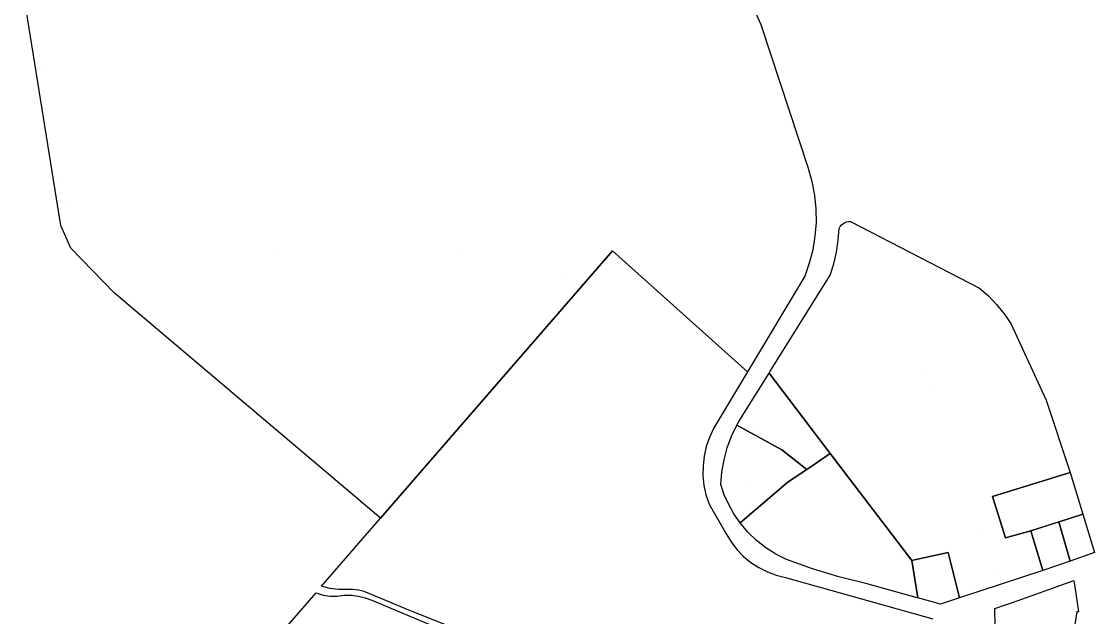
# Model space of a CAD drawing. Header units: millimetres. Extents: x 522658 to 553925, y 7796479 to 7820139.
# Drawn here: x 544748 to 545425, y 7811076 to 7811452 of the extents above; entities that cross this region are included whole.
import ezdxf

# ---------------------------------------------------------------- set-up
doc = ezdxf.new("R2010")
doc.units = ezdxf.units.MM
doc.layers.add('ZONA RESIDENCIAL 2 (ZR_2)', color=2, linetype='Continuous')

msp = doc.modelspace()

# ---------------------------------------------------------------- linework, layer by layer
at = {"layer": 'ZONA RESIDENCIAL 2 (ZR_2)'}
for points in [[(545200.55, 7811481.6), (545214.84, 7811449.85), (545244.69, 7811359.36), (545247.03, 7811350.99), (545248.62, 7811342.45), (545249.47, 7811333.8), (545249.57, 7811325.11), (545248.9, 7811316.45), (545247.49, 7811307.88), (545245.34, 7811299.46), (545242.46, 7811291.26), (545206.37, 7811230.98), (545121.15, 7811307.3), (544974.81, 7811138.81), (544806.95, 7811280.86), (544779.5, 7811308.97), (544773.22, 7811323.2), (544751.39, 7811459.46)], [(545017.52, 7811070.91), (544992.72, 7811080.87), (544968.04, 7811091.15), (544964.65, 7811092.47), (544961.13, 7811093.36), (544957.52, 7811093.8), (544953.89, 7811093.8), (544948.38, 7811093.76), (544942.92, 7811094.5), (544937.61, 7811095.98), (544974.81, 7811138.81), (545121.15, 7811307.3), (545206.37, 7811230.98), (545206.37, 7811230.98), (545185, 7811195.29), (545182.38, 7811189.71), (545180.38, 7811183.88), (545179.02, 7811177.87), (545178.31, 7811171.75), (545178.27, 7811165.58), (545178.88, 7811159.45), (545180.16, 7811153.42), (545182.07, 7811147.56), (545192.85, 7811128.98), (545195.96, 7811123.82), (545199.62, 7811119.05), (545203.8, 7811114.72), (545208.44, 7811110.89), (545213.48, 7811107.6), (545218.86, 7811104.9), (545224.51, 7811102.82), (545230.36, 7811101.39), (545323.23, 7811075.37)], [(544678.6, 7810797.93), (544934.26, 7811091.62), (544938.6, 7811090.33), (544943.09, 7811089.68), (544947.62, 7811089.67), (544952.04, 7811090.2), (544956.49, 7811090.21), (544960.91, 7811089.69), (544965.24, 7811088.66), (544969.42, 7811087.13), (545035.78, 7811059.1)]]:
    msp.add_lwpolyline(points, dxfattribs=at)
at = {"layer": 'ZONA RESIDENCIAL 2 (ZR_2)', "const_width": 0.0006}
for points in [[(545200.55, 7811481.6), (545214.84, 7811449.85), (545244.69, 7811359.36), (545247.03, 7811350.99), (545248.62, 7811342.45), (545249.47, 7811333.8), (545249.57, 7811325.11), (545248.9, 7811316.45), (545247.49, 7811307.88), (545245.34, 7811299.46), (545242.46, 7811291.26), (545211.09, 7811238.87), (545210, 7811239.79), (545162.42, 7811274.63), (545154.59, 7811290.29), (545127.63, 7811294.83), (545104.01, 7811287.07), (545079.31, 7811296.07), (545057.97, 7811298.35), (545000.7, 7811316.37), (544973.73, 7811317.56), (544943.37, 7811308.7), (544912.72, 7811304.04), (544899.52, 7811306.03), (544871.98, 7811300.79), (544860.17, 7811297.19), (544828.73, 7811292.08), (544807.03, 7811283.92), (544776.53, 7811330.08), (544759.17, 7811463.62)], [(544759.17, 7811463.62), (544776.53, 7811330.08), (544807.03, 7811283.92), (544828.73, 7811292.08), (544860.17, 7811297.19), (544871.98, 7811300.79), (544899.52, 7811306.03), (544912.72, 7811304.04), (544943.37, 7811308.7), (544973.73, 7811317.56), (545000.7, 7811316.37), (545057.97, 7811298.35), (545079.31, 7811296.07), (545104.01, 7811287.07), (545127.63, 7811294.83), (545154.59, 7811290.29), (545162.42, 7811274.63), (545210, 7811239.79), (545211.09, 7811238.87), (545206.37, 7811230.98), (545185, 7811195.29), (545182.38, 7811189.71), (545180.38, 7811183.88), (545179.02, 7811177.87), (545178.31, 7811171.75), (545178.27, 7811165.58), (545178.88, 7811159.45), (545180.16, 7811153.42), (545182.07, 7811147.56), (545192.85, 7811128.98), (545195.96, 7811123.82), (545199.62, 7811119.05), (545203.8, 7811114.72), (545208.44, 7811110.89), (545213.48, 7811107.6), (545218.86, 7811104.9), (545224.51, 7811102.82), (545230.36, 7811101.39), (545323.23, 7811075.37)]]:
    msp.add_lwpolyline(points, dxfattribs=at)
at = {"layer": 'ZONA RESIDENCIAL 2 (ZR_2)'}
for points in [[(545385.04, 7811130.88), (545392.69, 7811105.89), (545340.14, 7811088.53), (545332.99, 7811117.17), (545310.77, 7811112.3), (545309.9, 7811112.11), (545258.54, 7811179.55), (545219.97, 7811230.25), (545220.4, 7811230.94), (545258.54, 7811292.03), (545260.86, 7811299.17), (545262.56, 7811306.48), (545263.64, 7811313.91), (545264.09, 7811321.4), (545264.7, 7811322.52), (545265.49, 7811323.51), (545266.45, 7811324.35), (545267.53, 7811325.01), (545268.71, 7811325.48), (545269.96, 7811325.73), (545271.23, 7811325.77), (545352.73, 7811283.83), (545358.33, 7811278.87), (545363.5, 7811273.46), (545368.22, 7811267.65), (545372.44, 7811261.47), (545394.8, 7811213.06), (545409.86, 7811167.55), (545360.8, 7811152.42), (545369.06, 7811126.31), (545384.99, 7811130.86), (545385.04, 7811130.88)], [(545258.54, 7811179.55), (545243.72, 7811169.53), (545228, 7811181.94), (545199.66, 7811197.45), (545200.94, 7811199.77), (545219.97, 7811230.25), (545258.54, 7811179.55)], [(545243.72, 7811169.53), (545232.03, 7811161.62), (545201.7, 7811135.8), (545197.83, 7811141.41), (545194.5, 7811147.35), (545191.71, 7811153.56), (545189.51, 7811160.01), (545190.17, 7811167.8), (545191.53, 7811175.51), (545193.58, 7811183.06), (545196.29, 7811190.39), (545199.66, 7811197.45), (545228, 7811181.94), (545243.72, 7811169.53)], [(545309.9, 7811112.11), (545313.72, 7811088.48), (545313.38, 7811088.57), (545280.95, 7811097.54), (545264.06, 7811101.85), (545247.38, 7811106.91), (545230.94, 7811112.7), (545224.22, 7811116.09), (545217.87, 7811120.13), (545211.96, 7811124.8), (545206.55, 7811130.04), (545201.7, 7811135.8), (545232.03, 7811161.62), (545243.72, 7811169.53), (545258.54, 7811179.55), (545309.9, 7811112.11)], [(545417.87, 7811141.26), (545402.98, 7811136.55), (545384.99, 7811130.86), (545369.06, 7811126.31), (545360.8, 7811152.42), (545409.86, 7811167.55), (545417.87, 7811141.26)], [(545409.93, 7811111.59), (545402.79, 7811136.49), (545402.98, 7811136.55), (545417.87, 7811141.26), (545425.24, 7811117.05), (545409.93, 7811111.59)], [(545409.93, 7811111.59), (545392.69, 7811105.89), (545385.04, 7811130.88), (545402.79, 7811136.49), (545409.93, 7811111.59)], [(545309.9, 7811112.11), (545310.77, 7811112.3), (545311.73, 7811112.51), (545332.99, 7811117.17), (545340.14, 7811088.53), (545328.02, 7811084.52), (545313.72, 7811088.48), (545309.9, 7811112.11)], [(545411.97, 7811066.52), (545410.48, 7811057.18), (545377.94, 7811065.98), (545362.62, 7811071.06), (545362.3, 7811081.74), (545377.1, 7811086.87), (545412.23, 7811099.43), (545413.41, 7811091.26), (545415.06, 7811079.8), (545414.06, 7811079.67), (545411.97, 7811066.52)]]:
    msp.add_lwpolyline(points, close=True, dxfattribs=at)
at = {"layer": 'ZONA RESIDENCIAL 2 (ZR_2)', "const_width": 0.0006}
for points in [[(545314.58, 7811245.51), (545354.04, 7811133.12), (545366.62, 7811097.28), (545340.14, 7811088.53), (545332.99, 7811117.17), (545310.77, 7811112.3), (545310.01, 7811112.13), (545257.93, 7811179.96), (545252.92, 7811192.22), (545253.14, 7811196.91), (545255.76, 7811201.97), (545263.08, 7811209.39), (545271.44, 7811217.86), (545277.49, 7811224.32), (545280.89, 7811227.96), (545283.58, 7811232.12), (545287.38, 7811237.99), (545289.23, 7811240.85), (545294.36, 7811246.23), (545305.52, 7811246.3), (545309.6, 7811245.95)], [(545244.11, 7811170.06), (545242.85, 7811170.98), (545228.39, 7811181.58), (545201.97, 7811201.43), (545219.89, 7811230.12), (545220.09, 7811230.07), (545257.93, 7811179.96), (545258.28, 7811179.51), (545246.34, 7811171.37)], [(545191.69, 7811176.2), (545202.51, 7811201.03), (545228.39, 7811181.58), (545224.31, 7811174.14), (545216.75, 7811165.42), (545216.14, 7811164.72)], [(545194.25, 7811147.85), (545213.13, 7811166.13), (545216.14, 7811164.72), (545216.75, 7811165.42), (545224.31, 7811174.14), (545228.39, 7811181.58), (545242.85, 7811170.98), (545244.11, 7811170.06), (545243.63, 7811169.78), (545221.3, 7811152.85), (545202.07, 7811135.31), (545201.7, 7811135.8), (545197.69, 7811141.65)], [(545309.9, 7811112.11), (545300.13, 7811114.68), (545288.3, 7811116.53), (545286.34, 7811115.76), (545280.8, 7811097.58), (545263.96, 7811101.89), (545247.33, 7811106.93), (545230.94, 7811112.7), (545224.32, 7811116.03), (545218.07, 7811119.99), (545212.23, 7811124.56), (545206.88, 7811129.68), (545202.07, 7811135.31), (545221.3, 7811152.85), (545243.63, 7811169.78), (545246.34, 7811171.37), (545258.28, 7811179.51), (545258.89, 7811178.71), (545310.01, 7811112.13)], [(545213.13, 7811166.13), (545194.25, 7811147.85), (545191.61, 7811153.83), (545189.51, 7811160.01), (545190.22, 7811168.16), (545191.69, 7811176.2)], [(545409.93, 7811111.59), (545392.69, 7811105.89), (545385.04, 7811130.88), (545402.79, 7811136.49)], [(545300.42, 7811114.6), (545300.28, 7811114.18), (545293.58, 7811094.05), (545280.95, 7811097.54), (545280.8, 7811097.58), (545286.34, 7811115.76), (545288.3, 7811116.53), (545300.13, 7811114.68)], [(545293.58, 7811094.05), (545300.28, 7811114.18), (545300.42, 7811114.6), (545309.9, 7811112.11), (545313.72, 7811088.48), (545313.38, 7811088.57)], [(545309.9, 7811112.11), (545310.77, 7811112.3), (545311.73, 7811112.51), (545332.99, 7811117.17), (545340.14, 7811088.53), (545328.02, 7811084.52), (545313.72, 7811088.48)], [(545351.65, 7811074.7), (545352.08, 7811078.2), (545362.3, 7811081.74), (545377.1, 7811086.87), (545412.23, 7811099.43), (545413.41, 7811091.26), (545415.06, 7811079.8), (545414.06, 7811079.67), (545411.97, 7811066.52), (545410.48, 7811057.18), (545377.94, 7811065.98), (545362.62, 7811071.06)]]:
    msp.add_lwpolyline(points, close=True, dxfattribs=at)

doc.saveas('drawing.dxf')
